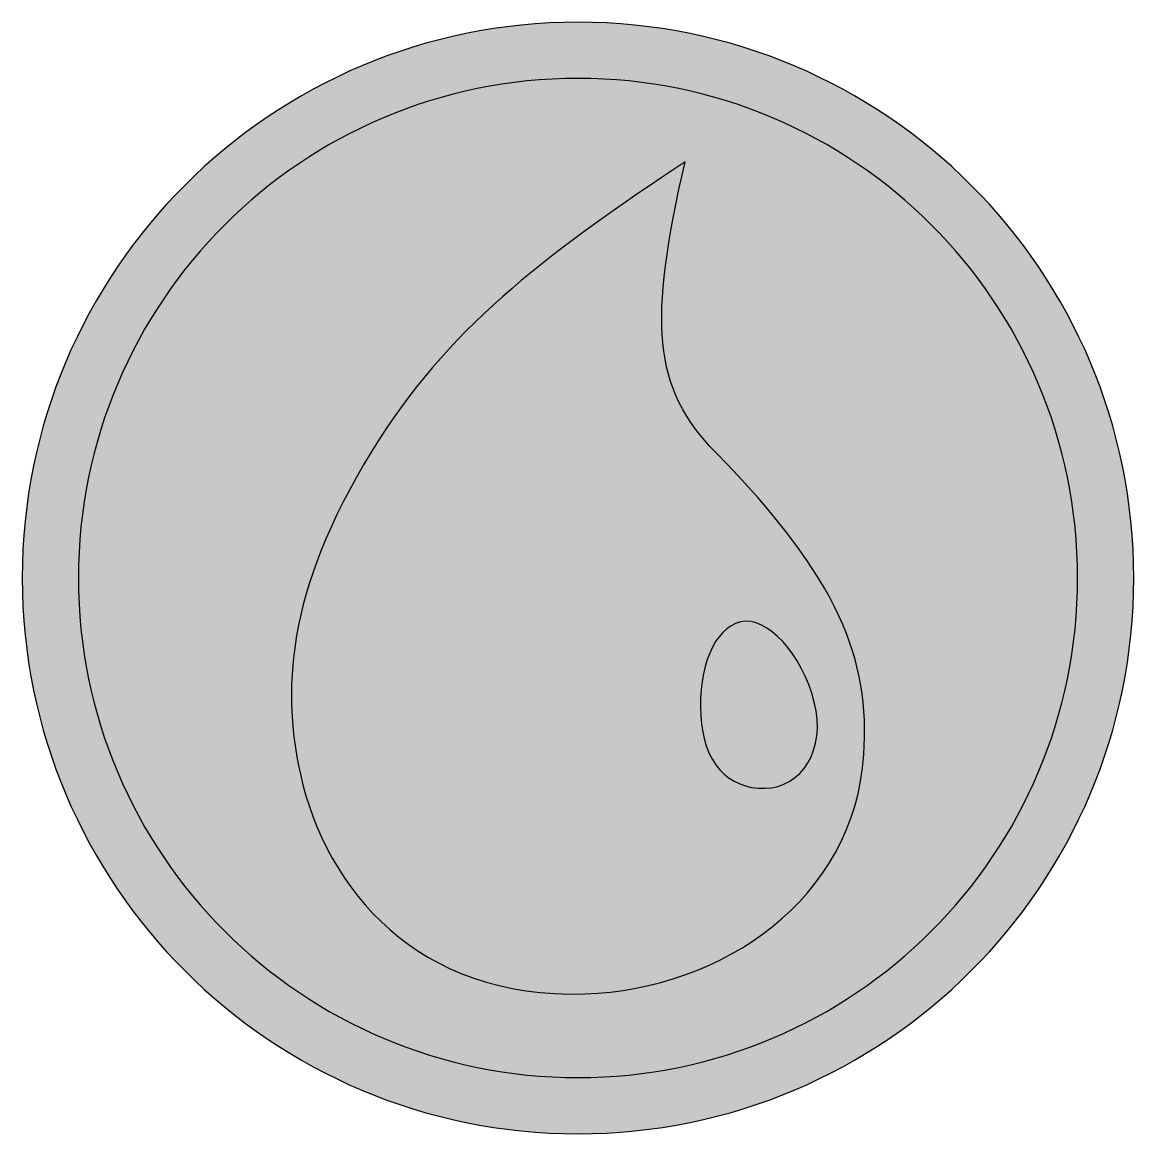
# Model space of a CAD drawing. Header units: centimetres. Extents: x -3.38 to -0.98, y -9.79 to -7.39.
import ezdxf

# ---------------------------------------------------------------- set-up
doc = ezdxf.new("R2010")
doc.units = ezdxf.units.CM
doc.header["$MEASUREMENT"] = 0
doc.layers.add('Layer 1', color=7, linetype='Continuous')

msp = doc.modelspace()

# ---------------------------------------------------------------- hatches: boundary and pattern name
at = {"layer": 'Layer 1', "true_color": 0x000000}
h = msp.add_hatch(color=18, dxfattribs=at)
edge = h.paths.add_edge_path()
edge.add_spline(control_points=[(-2.17607, -7.38733), (-1.51293, -7.38733), (-0.97535, -7.9249), (-0.97535, -8.58805), (-0.97535, -9.25119), (-1.51293, -9.78877), (-2.17607, -9.78877), (-2.83922, -9.78877), (-3.37679, -9.25119), (-3.37679, -8.58805), (-3.37679, -7.9249), (-2.83922, -7.38733), (-2.17607, -7.38733)], knot_values=[0, 0, 0, 0, 0.25, 0.25, 0.25, 0.5, 0.5, 0.5, 0.75, 0.75, 0.75, 1, 1, 1, 1], degree=3, periodic=1)
h = msp.add_hatch(color=18, dxfattribs=at)
edge = h.paths.add_edge_path()
edge.add_spline(control_points=[(-2.17607, -7.50871), (-1.57997, -7.50871), (-1.09673, -7.99194), (-1.09673, -8.58805), (-1.09673, -9.18415), (-1.57997, -9.66738), (-2.17607, -9.66738), (-2.77218, -9.66738), (-3.25542, -9.18415), (-3.25542, -8.58805), (-3.25542, -7.99194), (-2.77218, -7.50871), (-2.17607, -7.50871)], knot_values=[0, 0, 0, 0, 0.25, 0.25, 0.25, 0.5, 0.5, 0.5, 0.75, 0.75, 0.75, 1, 1, 1, 1], degree=3, periodic=1)
h = msp.add_hatch(color=18, dxfattribs=at)
edge = h.paths.add_edge_path()
edge.add_spline(control_points=[(-1.9448, -7.68911), (-2.02385, -8.03526), (-2.01595, -8.17673), (-1.87848, -8.31678), (-1.60935, -8.59093), (-1.54519, -8.7658), (-1.55856, -8.96954), (-1.5791, -9.28219), (-1.86493, -9.47664), (-2.16121, -9.48653), (-2.52075, -9.49855), (-2.72052, -9.26221), (-2.77586, -9.01162), (-2.81963, -8.81353), (-2.79982, -8.59338), (-2.60482, -8.28754), (-2.44282, -8.03345), (-2.22365, -7.87435), (-1.9448, -7.68911)], knot_values=[0, 0, 0, 0, 0.1666667, 0.1666667, 0.1666667, 0.3333333, 0.3333333, 0.3333333, 0.5, 0.5, 0.5, 0.6666667, 0.6666667, 0.6666667, 0.8333333, 0.8333333, 0.8333333, 1, 1, 1, 1], degree=3, periodic=1)
h = msp.add_hatch(color=18, dxfattribs=at)
edge = h.paths.add_edge_path()
edge.add_spline(control_points=[(-1.82501, -8.68302), (-1.76763, -8.66968), (-1.69204, -8.75194), (-1.66558, -8.85595), (-1.63913, -8.95998), (-1.69351, -9.04077), (-1.77252, -9.04241), (-1.85155, -9.04407), (-1.90569, -8.98722), (-1.91091, -8.88451), (-1.91612, -8.7818), (-1.88237, -8.69633), (-1.82501, -8.68302)], knot_values=[0, 0, 0, 0, 0.25, 0.25, 0.25, 0.5, 0.5, 0.5, 0.75, 0.75, 0.75, 1, 1, 1, 1], degree=3, periodic=1)

# ---------------------------------------------------------------- linework, layer by layer
at = {"layer": 'Layer 1'}
for points, knots in [([(-2.17607, -7.38733), (-1.51293, -7.38733), (-0.97535, -7.9249), (-0.97535, -8.58805), (-0.97535, -9.25119), (-1.51293, -9.78877), (-2.17607, -9.78877), (-2.83922, -9.78877), (-3.37679, -9.25119), (-3.37679, -8.58805), (-3.37679, -7.9249), (-2.83922, -7.38733), (-2.17607, -7.38733)], [0, 0, 0, 0, 0.25, 0.25, 0.25, 0.5, 0.5, 0.5, 0.75, 0.75, 0.75, 1, 1, 1, 1]), ([(-2.17607, -7.50871), (-1.57997, -7.50871), (-1.09673, -7.99194), (-1.09673, -8.58805), (-1.09673, -9.18415), (-1.57997, -9.66738), (-2.17607, -9.66738), (-2.77218, -9.66738), (-3.25542, -9.18415), (-3.25542, -8.58805), (-3.25542, -7.99194), (-2.77218, -7.50871), (-2.17607, -7.50871)], [0, 0, 0, 0, 0.25, 0.25, 0.25, 0.5, 0.5, 0.5, 0.75, 0.75, 0.75, 1, 1, 1, 1]), ([(-1.9448, -7.68911), (-2.02385, -8.03526), (-2.01595, -8.17673), (-1.87848, -8.31678), (-1.60935, -8.59093), (-1.54519, -8.7658), (-1.55856, -8.96954), (-1.5791, -9.28219), (-1.86493, -9.47664), (-2.16121, -9.48653), (-2.52075, -9.49855), (-2.72052, -9.26221), (-2.77586, -9.01162), (-2.81963, -8.81353), (-2.79982, -8.59338), (-2.60482, -8.28754), (-2.44282, -8.03345), (-2.22365, -7.87435), (-1.9448, -7.68911)], [0, 0, 0, 0, 0.1666667, 0.1666667, 0.1666667, 0.3333333, 0.3333333, 0.3333333, 0.5, 0.5, 0.5, 0.6666667, 0.6666667, 0.6666667, 0.8333333, 0.8333333, 0.8333333, 1, 1, 1, 1]), ([(-1.82501, -8.68302), (-1.76763, -8.66968), (-1.69204, -8.75194), (-1.66558, -8.85595), (-1.63913, -8.95998), (-1.69351, -9.04077), (-1.77252, -9.04241), (-1.85155, -9.04407), (-1.90569, -8.98722), (-1.91091, -8.88451), (-1.91612, -8.7818), (-1.88237, -8.69633), (-1.82501, -8.68302)], [0, 0, 0, 0, 0.25, 0.25, 0.25, 0.5, 0.5, 0.5, 0.75, 0.75, 0.75, 1, 1, 1, 1])]:
    msp.add_open_spline(points, degree=3, knots=knots, dxfattribs=at)

doc.saveas('drawing.dxf')
